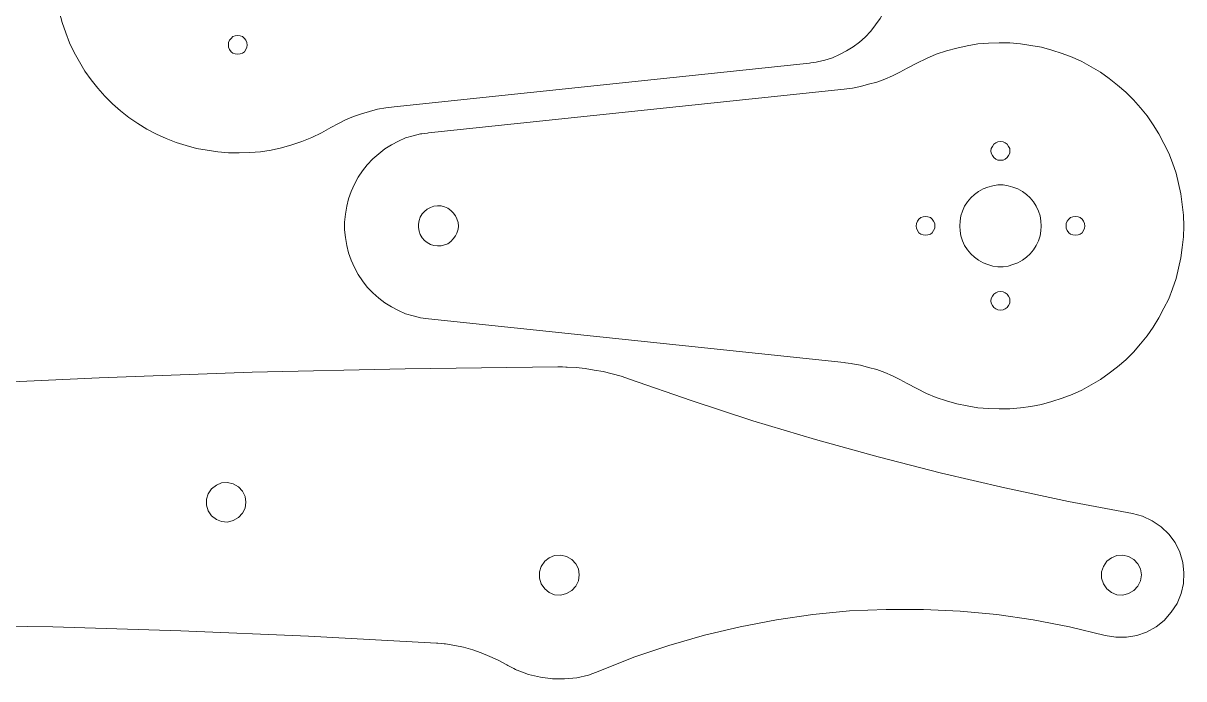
# Model space of a CAD drawing. Header units: millimetres. Extents: x -457 to 427, y -166 to 155.
# Drawn here: x -334.3 to -218.1, y -9 to 56.6 of the extents above; entities that cross this region are included whole.
import ezdxf

# ---------------------------------------------------------------- set-up
doc = ezdxf.new("R2010")
doc.units = ezdxf.units.MM
doc.header["$MEASUREMENT"] = 0
doc.layers.add('Livello 1', color=18, linetype='Continuous', true_color=0x000000)

msp = doc.modelspace()

# ---------------------------------------------------------------- linework, layer by layer
at = {"layer": 'Livello 1', "lineweight": 20}
for p, q in [((-297.13, 48.27), (-255.55, 52.64)), ((-252.1, 50.03), (-293.68, 45.65)), ((-293.68, 27.01), (-252.1, 22.64))]:
    msp.add_line(p, q, dxfattribs=at)
for points, knots in [([(-303.46, 77.75), (-303.47, 77.76), (-304.41, 78.27), (-304.41, 78.27), (-304.41, 78.27), (-305.37, 78.75), (-305.37, 78.75), (-305.37, 78.75), (-306.36, 79.15), (-306.36, 79.15), (-306.36, 79.15), (-307.39, 79.48), (-307.39, 79.48), (-307.39, 79.48), (-308.42, 79.78), (-308.42, 79.78), (-308.42, 79.78), (-309.45, 80), (-309.45, 80), (-309.45, 80), (-310.52, 80.18), (-310.52, 80.18), (-310.52, 80.18), (-311.58, 80.25), (-311.58, 80.25), (-311.58, 80.25), (-312.65, 80.29), (-312.65, 80.29), (-312.65, 80.29), (-313.71, 80.29), (-313.71, 80.29), (-313.71, 80.29), (-314.78, 80.18), (-314.78, 80.18), (-314.78, 80.18), (-315.85, 80.03), (-315.85, 80.03), (-315.85, 80.03), (-316.91, 79.85), (-316.91, 79.85), (-316.91, 79.85), (-317.94, 79.55), (-317.94, 79.55), (-317.94, 79.55), (-318.97, 79.22), (-318.97, 79.22), (-318.97, 79.22), (-319.96, 78.86), (-319.96, 78.86), (-319.96, 78.86), (-320.92, 78.42), (-320.92, 78.42), (-320.92, 78.42), (-321.88, 77.9), (-321.88, 77.9), (-321.88, 77.9), (-322.79, 77.35), (-322.79, 77.35), (-322.79, 77.35), (-323.68, 76.72), (-323.68, 76.72), (-323.68, 76.72), (-324.52, 76.06), (-324.52, 76.06), (-324.52, 76.06), (-325.33, 75.36), (-325.33, 75.36), (-325.33, 75.36), (-326.1, 74.59), (-326.1, 74.59), (-326.1, 74.59), (-326.8, 73.78), (-326.8, 73.78), (-326.8, 73.78), (-327.46, 72.97), (-327.46, 72.97), (-327.46, 72.97), (-328.09, 72.09), (-328.09, 72.09), (-328.09, 72.09), (-328.64, 71.17), (-328.64, 71.17), (-328.64, 71.17), (-329.15, 70.22), (-329.15, 70.22), (-329.15, 70.22), (-329.63, 69.26), (-329.63, 69.26), (-329.63, 69.26), (-330, 68.27), (-330, 68.27), (-330, 68.27), (-330.37, 67.24), (-330.37, 67.24), (-330.37, 67.24), (-330.63, 66.21), (-330.63, 66.21), (-330.63, 66.21), (-330.85, 65.18), (-330.85, 65.18), (-330.85, 65.18), (-330.99, 64.11), (-330.99, 64.11), (-330.99, 64.11), (-331.1, 63.05), (-331.1, 63.05), (-331.1, 63.05), (-331.14, 61.98), (-331.14, 61.98), (-331.14, 61.98), (-331.1, 60.88), (-331.1, 60.88), (-331.1, 60.88), (-330.99, 59.81), (-330.99, 59.81), (-330.99, 59.81), (-330.85, 58.75), (-330.85, 58.75), (-330.85, 58.75), (-330.63, 57.72), (-330.63, 57.72), (-330.63, 57.72), (-330.37, 56.69), (-330.37, 56.69), (-330.37, 56.69), (-330, 55.66), (-330, 55.66), (-330, 55.66), (-329.63, 54.67), (-329.63, 54.67), (-329.63, 54.67), (-329.15, 53.71), (-329.15, 53.71), (-329.15, 53.71), (-328.64, 52.75), (-328.64, 52.75), (-328.64, 52.75), (-328.09, 51.83), (-328.09, 51.83), (-328.09, 51.83), (-327.46, 50.95), (-327.46, 50.95), (-327.46, 50.95), (-326.8, 50.14), (-326.8, 50.14), (-326.8, 50.14), (-326.1, 49.34), (-326.1, 49.34), (-326.1, 49.34), (-325.33, 48.56), (-325.33, 48.56), (-325.33, 48.56), (-324.52, 47.87), (-324.52, 47.87), (-324.52, 47.87), (-323.68, 47.2), (-323.68, 47.2), (-323.68, 47.2), (-322.79, 46.58), (-322.79, 46.58), (-322.79, 46.58), (-321.88, 46.03), (-321.88, 46.03), (-321.88, 46.03), (-320.92, 45.51), (-320.92, 45.51), (-320.92, 45.51), (-319.96, 45.07), (-319.96, 45.07), (-319.96, 45.07), (-318.97, 44.7), (-318.97, 44.7), (-318.97, 44.7), (-317.94, 44.37), (-317.94, 44.37), (-317.94, 44.37), (-316.91, 44.08), (-316.91, 44.08), (-316.91, 44.08), (-315.85, 43.9), (-315.85, 43.9), (-315.85, 43.9), (-314.78, 43.75), (-314.78, 43.75), (-314.78, 43.75), (-313.71, 43.64), (-313.71, 43.64), (-313.71, 43.64), (-312.65, 43.64), (-312.65, 43.64), (-312.65, 43.64), (-311.58, 43.68), (-311.58, 43.68), (-311.58, 43.68), (-310.52, 43.75), (-310.52, 43.75), (-310.52, 43.75), (-309.45, 43.93), (-309.45, 43.93), (-309.45, 43.93), (-308.42, 44.15), (-308.42, 44.15), (-308.42, 44.15), (-307.39, 44.45), (-307.39, 44.45), (-307.39, 44.45), (-306.36, 44.78), (-306.36, 44.78), (-306.36, 44.78), (-305.37, 45.18), (-305.37, 45.18), (-305.37, 45.18), (-304.41, 45.66), (-304.41, 45.66), (-304.41, 45.66), (-303.46, 46.18), (-303.46, 46.18)], [86.620405, 86.620405, 86.620405, 86.620405, 86.634234, 86.634234, 86.634234, 86.648124, 86.648124, 86.648124, 86.662014, 86.662014, 86.662014, 86.675903, 86.675903, 86.675903, 86.689793, 86.689793, 86.689793, 86.703683, 86.703683, 86.703683, 86.717572, 86.717572, 86.717572, 86.731462, 86.731462, 86.731462, 86.745352, 86.745352, 86.745352, 86.759242, 86.759242, 86.759242, 86.773131, 86.773131, 86.773131, 86.787021, 86.787021, 86.787021, 86.800911, 86.800911, 86.800911, 86.8148, 86.8148, 86.8148, 86.82869, 86.82869, 86.82869, 86.84258, 86.84258, 86.84258, 86.85647, 86.85647, 86.85647, 86.870359, 86.870359, 86.870359, 86.884249, 86.884249, 86.884249, 86.898139, 86.898139, 86.898139, 86.912029, 86.912029, 86.912029, 86.925918, 86.925918, 86.925918, 86.939808, 86.939808, 86.939808, 86.953698, 86.953698, 86.953698, 86.967587, 86.967587, 86.967587, 86.981477, 86.981477, 86.981477, 86.995367, 86.995367, 86.995367, 87.009257, 87.009257, 87.009257, 87.023146, 87.023146, 87.023146, 87.037036, 87.037036, 87.037036, 87.050926, 87.050926, 87.050926, 87.064816, 87.064816, 87.064816, 87.078705, 87.078705, 87.078705, 87.092595, 87.092595, 87.092595, 87.106485, 87.106485, 87.106485, 87.120374, 87.120374, 87.120374, 87.134264, 87.134264, 87.134264, 87.148154, 87.148154, 87.148154, 87.162044, 87.162044, 87.162044, 87.175933, 87.175933, 87.175933, 87.189823, 87.189823, 87.189823, 87.203713, 87.203713, 87.203713, 87.217603, 87.217603, 87.217603, 87.231492, 87.231492, 87.231492, 87.245382, 87.245382, 87.245382, 87.259272, 87.259272, 87.259272, 87.273161, 87.273161, 87.273161, 87.287051, 87.287051, 87.287051, 87.300941, 87.300941, 87.300941, 87.314831, 87.314831, 87.314831, 87.32872, 87.32872, 87.32872, 87.34261, 87.34261, 87.34261, 87.3565, 87.3565, 87.3565, 87.37039, 87.37039, 87.37039, 87.384279, 87.384279, 87.384279, 87.398169, 87.398169, 87.398169, 87.412059, 87.412059, 87.412059, 87.425948, 87.425948, 87.425948, 87.439838, 87.439838, 87.439838, 87.453728, 87.453728, 87.453728, 87.467618, 87.467618, 87.467618, 87.481507, 87.481507, 87.481507, 87.495397, 87.495397, 87.495397, 87.509287, 87.509287, 87.509287, 87.523177, 87.523177, 87.523177, 87.537066, 87.537066, 87.537066, 87.550956, 87.550956, 87.550956, 87.564846, 87.564846, 87.564846, 87.578735, 87.578735, 87.578735, 87.592625, 87.592625, 87.592625, 87.606515, 87.606515, 87.606515, 87.620405, 87.620405, 87.620405, 87.620405]), ([(-255.55, 52.64), (-255.54, 52.64), (-254.75, 52.75), (-254.75, 52.75), (-254.75, 52.75), (-254.01, 52.94), (-254.01, 52.94), (-254.01, 52.94), (-253.24, 53.16), (-253.24, 53.16), (-253.24, 53.16), (-252.54, 53.49), (-252.54, 53.49), (-252.54, 53.49), (-251.84, 53.86), (-251.84, 53.86), (-251.84, 53.86), (-251.18, 54.26), (-251.18, 54.26), (-251.18, 54.26), (-250.56, 54.74), (-250.56, 54.74), (-250.56, 54.74), (-249.97, 55.25), (-249.97, 55.25), (-249.97, 55.25), (-249.42, 55.84), (-249.42, 55.84), (-249.42, 55.84), (-248.94, 56.47), (-248.94, 56.47), (-248.94, 56.47), (-248.5, 57.09), (-248.5, 57.09), (-248.5, 57.09), (-248.13, 57.79), (-248.13, 57.79), (-248.13, 57.79), (-247.8, 58.53), (-247.8, 58.53), (-247.8, 58.53), (-247.54, 59.26), (-247.54, 59.26), (-247.54, 59.26), (-247.36, 60), (-247.36, 60), (-247.36, 60), (-247.21, 60.81), (-247.21, 60.81), (-247.21, 60.81), (-247.14, 61.58), (-247.14, 61.58), (-247.14, 61.58), (-247.14, 62.35), (-247.14, 62.35), (-247.14, 62.35), (-247.21, 63.12), (-247.21, 63.12), (-247.21, 63.12), (-247.36, 63.93), (-247.36, 63.93), (-247.36, 63.93), (-247.54, 64.67), (-247.54, 64.67), (-247.54, 64.67), (-247.8, 65.4), (-247.8, 65.4), (-247.8, 65.4), (-248.13, 66.14), (-248.13, 66.14), (-248.13, 66.14), (-248.5, 66.84), (-248.5, 66.84), (-248.5, 66.84), (-248.94, 67.46), (-248.94, 67.46), (-248.94, 67.46), (-249.42, 68.09), (-249.42, 68.09), (-249.42, 68.09), (-249.97, 68.67), (-249.97, 68.67), (-249.97, 68.67), (-250.56, 69.19), (-250.56, 69.19), (-250.56, 69.19), (-251.18, 69.67), (-251.18, 69.67), (-251.18, 69.67), (-251.84, 70.07), (-251.84, 70.07), (-251.84, 70.07), (-252.54, 70.44), (-252.54, 70.44), (-252.54, 70.44), (-253.24, 70.77), (-253.24, 70.77), (-253.24, 70.77), (-254.01, 70.99), (-254.01, 70.99), (-254.01, 70.99), (-254.75, 71.17), (-254.75, 71.17), (-254.75, 71.17), (-255.55, 71.28), (-255.55, 71.28)], [42.810355, 42.810355, 42.810355, 42.810355, 42.83874, 42.83874, 42.83874, 42.867317, 42.867317, 42.867317, 42.895894, 42.895894, 42.895894, 42.924471, 42.924471, 42.924471, 42.953048, 42.953048, 42.953048, 42.981625, 42.981625, 42.981625, 43.010202, 43.010202, 43.010202, 43.038779, 43.038779, 43.038779, 43.067356, 43.067356, 43.067356, 43.095932, 43.095932, 43.095932, 43.124509, 43.124509, 43.124509, 43.153086, 43.153086, 43.153086, 43.181663, 43.181663, 43.181663, 43.21024, 43.21024, 43.21024, 43.238817, 43.238817, 43.238817, 43.267394, 43.267394, 43.267394, 43.295971, 43.295971, 43.295971, 43.324548, 43.324548, 43.324548, 43.353125, 43.353125, 43.353125, 43.381701, 43.381701, 43.381701, 43.410278, 43.410278, 43.410278, 43.438855, 43.438855, 43.438855, 43.467432, 43.467432, 43.467432, 43.496009, 43.496009, 43.496009, 43.524586, 43.524586, 43.524586, 43.553163, 43.553163, 43.553163, 43.58174, 43.58174, 43.58174, 43.610317, 43.610317, 43.610317, 43.638894, 43.638894, 43.638894, 43.667471, 43.667471, 43.667471, 43.696047, 43.696047, 43.696047, 43.724624, 43.724624, 43.724624, 43.753201, 43.753201, 43.753201, 43.781778, 43.781778, 43.781778, 43.810355, 43.810355, 43.810355, 43.810355]), ([(-313.72, 54.44), (-313.72, 54.44), (-313.72, 54.7), (-313.72, 54.7), (-313.72, 54.7), (-313.6, 54.92), (-313.6, 54.92), (-313.6, 54.92), (-313.46, 55.11), (-313.46, 55.11), (-313.46, 55.11), (-313.27, 55.29), (-313.27, 55.29), (-313.27, 55.29), (-313.05, 55.36), (-313.05, 55.36), (-313.05, 55.36), (-312.8, 55.4), (-312.8, 55.4), (-312.8, 55.4), (-312.54, 55.36), (-312.54, 55.36), (-312.54, 55.36), (-312.32, 55.29), (-312.32, 55.29), (-312.32, 55.29), (-312.13, 55.11), (-312.13, 55.11), (-312.13, 55.11), (-311.99, 54.92), (-311.99, 54.92), (-311.99, 54.92), (-311.88, 54.7), (-311.88, 54.7), (-311.88, 54.7), (-311.84, 54.44), (-311.84, 54.44), (-311.84, 54.44), (-311.88, 54.22), (-311.88, 54.22), (-311.88, 54.22), (-311.99, 54), (-311.99, 54), (-311.99, 54), (-312.13, 53.78), (-312.13, 53.78), (-312.13, 53.78), (-312.32, 53.63), (-312.32, 53.63), (-312.32, 53.63), (-312.54, 53.56), (-312.54, 53.56), (-312.54, 53.56), (-312.8, 53.52), (-312.8, 53.52), (-312.8, 53.52), (-313.05, 53.56), (-313.05, 53.56), (-313.05, 53.56), (-313.27, 53.63), (-313.27, 53.63), (-313.27, 53.63), (-313.46, 53.78), (-313.46, 53.78), (-313.46, 53.78), (-313.6, 54), (-313.6, 54), (-313.6, 54), (-313.72, 54.22), (-313.72, 54.22), (-313.72, 54.22), (-313.72, 54.44), (-313.72, 54.44)], [0, 0, 0, 0, 0.041667, 0.041667, 0.041667, 0.083333, 0.083333, 0.083333, 0.125, 0.125, 0.125, 0.166667, 0.166667, 0.166667, 0.208333, 0.208333, 0.208333, 0.25, 0.25, 0.25, 0.291667, 0.291667, 0.291667, 0.333333, 0.333333, 0.333333, 0.375, 0.375, 0.375, 0.416667, 0.416667, 0.416667, 0.458333, 0.458333, 0.458333, 0.5, 0.5, 0.5, 0.541667, 0.541667, 0.541667, 0.583333, 0.583333, 0.583333, 0.625, 0.625, 0.625, 0.666667, 0.666667, 0.666667, 0.708333, 0.708333, 0.708333, 0.75, 0.75, 0.75, 0.791667, 0.791667, 0.791667, 0.833333, 0.833333, 0.833333, 0.875, 0.875, 0.875, 0.916667, 0.916667, 0.916667, 0.958333, 0.958333, 0.958333, 1, 1, 1, 1]), ([(-245.78, 20.54), (-245.78, 20.54), (-244.82, 20.03), (-244.82, 20.03), (-244.82, 20.03), (-243.86, 19.55), (-243.86, 19.55), (-243.86, 19.55), (-242.87, 19.15), (-242.87, 19.15), (-242.87, 19.15), (-241.84, 18.82), (-241.84, 18.82), (-241.84, 18.82), (-240.81, 18.52), (-240.81, 18.52), (-240.81, 18.52), (-239.78, 18.3), (-239.78, 18.3), (-239.78, 18.3), (-238.72, 18.12), (-238.72, 18.12), (-238.72, 18.12), (-237.65, 18.04), (-237.65, 18.04), (-237.65, 18.04), (-236.58, 18.01), (-236.58, 18.01), (-236.58, 18.01), (-235.52, 18.01), (-235.52, 18.01), (-235.52, 18.01), (-234.45, 18.12), (-234.45, 18.12), (-234.45, 18.12), (-233.39, 18.26), (-233.39, 18.26), (-233.39, 18.26), (-232.32, 18.45), (-232.32, 18.45), (-232.32, 18.45), (-231.29, 18.74), (-231.29, 18.74), (-231.29, 18.74), (-230.26, 19.07), (-230.26, 19.07), (-230.26, 19.07), (-229.27, 19.44), (-229.27, 19.44), (-229.27, 19.44), (-228.31, 19.88), (-228.31, 19.88), (-228.31, 19.88), (-227.36, 20.4), (-227.36, 20.4), (-227.36, 20.4), (-226.44, 20.95), (-226.44, 20.95), (-226.44, 20.95), (-225.56, 21.57), (-225.56, 21.57), (-225.56, 21.57), (-224.71, 22.23), (-224.71, 22.23), (-224.71, 22.23), (-223.9, 22.93), (-223.9, 22.93), (-223.9, 22.93), (-223.13, 23.7), (-223.13, 23.7), (-223.13, 23.7), (-222.43, 24.51), (-222.43, 24.51), (-222.43, 24.51), (-221.77, 25.32), (-221.77, 25.32), (-221.77, 25.32), (-221.14, 26.2), (-221.14, 26.2), (-221.14, 26.2), (-220.59, 27.12), (-220.59, 27.12), (-220.59, 27.12), (-220.08, 28.08), (-220.08, 28.08), (-220.08, 28.08), (-219.6, 29.03), (-219.6, 29.03), (-219.6, 29.03), (-219.23, 30.03), (-219.23, 30.03), (-219.23, 30.03), (-218.87, 31.06), (-218.87, 31.06), (-218.87, 31.06), (-218.61, 32.09), (-218.61, 32.09), (-218.61, 32.09), (-218.39, 33.12), (-218.39, 33.12), (-218.39, 33.12), (-218.24, 34.18), (-218.24, 34.18), (-218.24, 34.18), (-218.13, 35.25), (-218.13, 35.25), (-218.13, 35.25), (-218.09, 36.31), (-218.09, 36.31), (-218.09, 36.31), (-218.13, 37.42), (-218.13, 37.42), (-218.13, 37.42), (-218.24, 38.48), (-218.24, 38.48), (-218.24, 38.48), (-218.39, 39.55), (-218.39, 39.55), (-218.39, 39.55), (-218.61, 40.58), (-218.61, 40.58), (-218.61, 40.58), (-218.87, 41.61), (-218.87, 41.61), (-218.87, 41.61), (-219.23, 42.64), (-219.23, 42.64), (-219.23, 42.64), (-219.6, 43.63), (-219.6, 43.63), (-219.6, 43.63), (-220.08, 44.58), (-220.08, 44.58), (-220.08, 44.58), (-220.59, 45.54), (-220.59, 45.54), (-220.59, 45.54), (-221.14, 46.46), (-221.14, 46.46), (-221.14, 46.46), (-221.77, 47.34), (-221.77, 47.34), (-221.77, 47.34), (-222.43, 48.15), (-222.43, 48.15), (-222.43, 48.15), (-223.13, 48.96), (-223.13, 48.96), (-223.13, 48.96), (-223.9, 49.73), (-223.9, 49.73), (-223.9, 49.73), (-224.71, 50.43), (-224.71, 50.43), (-224.71, 50.43), (-225.56, 51.09), (-225.56, 51.09), (-225.56, 51.09), (-226.44, 51.72), (-226.44, 51.72), (-226.44, 51.72), (-227.36, 52.27), (-227.36, 52.27), (-227.36, 52.27), (-228.31, 52.78), (-228.31, 52.78), (-228.31, 52.78), (-229.27, 53.22), (-229.27, 53.22), (-229.27, 53.22), (-230.26, 53.59), (-230.26, 53.59), (-230.26, 53.59), (-231.29, 53.92), (-231.29, 53.92), (-231.29, 53.92), (-232.32, 54.22), (-232.32, 54.22), (-232.32, 54.22), (-233.39, 54.4), (-233.39, 54.4), (-233.39, 54.4), (-234.45, 54.55), (-234.45, 54.55), (-234.45, 54.55), (-235.52, 54.66), (-235.52, 54.66), (-235.52, 54.66), (-236.58, 54.66), (-236.58, 54.66), (-236.58, 54.66), (-237.65, 54.62), (-237.65, 54.62), (-237.65, 54.62), (-238.72, 54.55), (-238.72, 54.55), (-238.72, 54.55), (-239.78, 54.36), (-239.78, 54.36), (-239.78, 54.36), (-240.81, 54.14), (-240.81, 54.14), (-240.81, 54.14), (-241.84, 53.85), (-241.84, 53.85), (-241.84, 53.85), (-242.87, 53.52), (-242.87, 53.52), (-242.87, 53.52), (-243.86, 53.11), (-243.86, 53.11), (-243.86, 53.11), (-244.82, 52.63), (-244.82, 52.63), (-244.82, 52.63), (-245.78, 52.12), (-245.78, 52.12)], [86.619779, 86.619779, 86.619779, 86.619779, 86.633668, 86.633668, 86.633668, 86.647557, 86.647557, 86.647557, 86.661446, 86.661446, 86.661446, 86.675335, 86.675335, 86.675335, 86.689224, 86.689224, 86.689224, 86.703112, 86.703112, 86.703112, 86.717001, 86.717001, 86.717001, 86.73089, 86.73089, 86.73089, 86.744779, 86.744779, 86.744779, 86.758668, 86.758668, 86.758668, 86.772557, 86.772557, 86.772557, 86.786446, 86.786446, 86.786446, 86.800335, 86.800335, 86.800335, 86.814224, 86.814224, 86.814224, 86.828112, 86.828112, 86.828112, 86.842001, 86.842001, 86.842001, 86.85589, 86.85589, 86.85589, 86.869779, 86.869779, 86.869779, 86.883668, 86.883668, 86.883668, 86.897557, 86.897557, 86.897557, 86.911446, 86.911446, 86.911446, 86.925335, 86.925335, 86.925335, 86.939224, 86.939224, 86.939224, 86.953112, 86.953112, 86.953112, 86.967001, 86.967001, 86.967001, 86.98089, 86.98089, 86.98089, 86.994779, 86.994779, 86.994779, 87.008668, 87.008668, 87.008668, 87.022557, 87.022557, 87.022557, 87.036446, 87.036446, 87.036446, 87.050335, 87.050335, 87.050335, 87.064224, 87.064224, 87.064224, 87.078112, 87.078112, 87.078112, 87.092001, 87.092001, 87.092001, 87.10589, 87.10589, 87.10589, 87.119779, 87.119779, 87.119779, 87.133668, 87.133668, 87.133668, 87.147557, 87.147557, 87.147557, 87.161446, 87.161446, 87.161446, 87.175335, 87.175335, 87.175335, 87.189224, 87.189224, 87.189224, 87.203112, 87.203112, 87.203112, 87.217001, 87.217001, 87.217001, 87.23089, 87.23089, 87.23089, 87.244779, 87.244779, 87.244779, 87.258668, 87.258668, 87.258668, 87.272557, 87.272557, 87.272557, 87.286446, 87.286446, 87.286446, 87.300335, 87.300335, 87.300335, 87.314224, 87.314224, 87.314224, 87.328112, 87.328112, 87.328112, 87.342001, 87.342001, 87.342001, 87.35589, 87.35589, 87.35589, 87.369779, 87.369779, 87.369779, 87.383668, 87.383668, 87.383668, 87.397557, 87.397557, 87.397557, 87.411446, 87.411446, 87.411446, 87.425335, 87.425335, 87.425335, 87.439224, 87.439224, 87.439224, 87.453112, 87.453112, 87.453112, 87.467001, 87.467001, 87.467001, 87.48089, 87.48089, 87.48089, 87.494779, 87.494779, 87.494779, 87.508668, 87.508668, 87.508668, 87.522557, 87.522557, 87.522557, 87.536446, 87.536446, 87.536446, 87.550335, 87.550335, 87.550335, 87.564224, 87.564224, 87.564224, 87.578112, 87.578112, 87.578112, 87.592001, 87.592001, 87.592001, 87.60589, 87.60589, 87.60589, 87.619779, 87.619779, 87.619779, 87.619779]), ([(-245.78, 52.12), (-245.78, 52.12), (-246.51, 51.72), (-246.51, 51.72), (-246.51, 51.72), (-247.25, 51.35), (-247.25, 51.35), (-247.25, 51.35), (-248.02, 51.02), (-248.02, 51.02), (-248.02, 51.02), (-248.83, 50.73), (-248.83, 50.73), (-248.83, 50.73), (-249.64, 50.51), (-249.64, 50.51), (-249.64, 50.51), (-250.44, 50.29), (-250.44, 50.29), (-250.44, 50.29), (-251.25, 50.14), (-251.25, 50.14), (-251.25, 50.14), (-252.1, 50.03), (-252.1, 50.03)], [0, 0, 0, 0, 0.125, 0.125, 0.125, 0.25, 0.25, 0.25, 0.375, 0.375, 0.375, 0.5, 0.5, 0.5, 0.625, 0.625, 0.625, 0.75, 0.75, 0.75, 0.875, 0.875, 0.875, 1, 1, 1, 1]), ([(-303.46, 46.17), (-303.46, 46.17), (-302.72, 46.58), (-302.72, 46.58), (-302.72, 46.58), (-301.99, 46.94), (-301.99, 46.94), (-301.99, 46.94), (-301.21, 47.28), (-301.21, 47.28), (-301.21, 47.28), (-300.41, 47.57), (-300.41, 47.57), (-300.41, 47.57), (-299.6, 47.79), (-299.6, 47.79), (-299.6, 47.79), (-298.79, 48.01), (-298.79, 48.01), (-298.79, 48.01), (-297.98, 48.16), (-297.98, 48.16), (-297.98, 48.16), (-297.13, 48.27), (-297.13, 48.27)], [0, 0, 0, 0, 0.125, 0.125, 0.125, 0.25, 0.25, 0.25, 0.375, 0.375, 0.375, 0.5, 0.5, 0.5, 0.625, 0.625, 0.625, 0.75, 0.75, 0.75, 0.875, 0.875, 0.875, 1, 1, 1, 1]), ([(-293.68, 45.65), (-293.69, 45.65), (-294.49, 45.54), (-294.49, 45.54), (-294.49, 45.54), (-295.22, 45.36), (-295.22, 45.36), (-295.22, 45.36), (-296, 45.14), (-296, 45.14), (-296, 45.14), (-296.69, 44.81), (-296.69, 44.81), (-296.69, 44.81), (-297.39, 44.44), (-297.39, 44.44), (-297.39, 44.44), (-298.05, 44.04), (-298.05, 44.04), (-298.05, 44.04), (-298.68, 43.56), (-298.68, 43.56), (-298.68, 43.56), (-299.27, 43.04), (-299.27, 43.04), (-299.27, 43.04), (-299.82, 42.45), (-299.82, 42.45), (-299.82, 42.45), (-300.3, 41.83), (-300.3, 41.83), (-300.3, 41.83), (-300.74, 41.2), (-300.74, 41.2), (-300.74, 41.2), (-301.11, 40.51), (-301.11, 40.51), (-301.11, 40.51), (-301.44, 39.77), (-301.44, 39.77), (-301.44, 39.77), (-301.69, 39.04), (-301.69, 39.04), (-301.69, 39.04), (-301.88, 38.3), (-301.88, 38.3), (-301.88, 38.3), (-302.02, 37.49), (-302.02, 37.49), (-302.02, 37.49), (-302.1, 36.72), (-302.1, 36.72), (-302.1, 36.72), (-302.1, 35.95), (-302.1, 35.95), (-302.1, 35.95), (-302.02, 35.18), (-302.02, 35.18), (-302.02, 35.18), (-301.88, 34.37), (-301.88, 34.37), (-301.88, 34.37), (-301.69, 33.63), (-301.69, 33.63), (-301.69, 33.63), (-301.44, 32.9), (-301.44, 32.9), (-301.44, 32.9), (-301.11, 32.16), (-301.11, 32.16), (-301.11, 32.16), (-300.74, 31.46), (-300.74, 31.46), (-300.74, 31.46), (-300.3, 30.84), (-300.3, 30.84), (-300.3, 30.84), (-299.82, 30.21), (-299.82, 30.21), (-299.82, 30.21), (-299.27, 29.62), (-299.27, 29.62), (-299.27, 29.62), (-298.68, 29.11), (-298.68, 29.11), (-298.68, 29.11), (-298.05, 28.63), (-298.05, 28.63), (-298.05, 28.63), (-297.39, 28.23), (-297.39, 28.23), (-297.39, 28.23), (-296.69, 27.86), (-296.69, 27.86), (-296.69, 27.86), (-296, 27.53), (-296, 27.53), (-296, 27.53), (-295.22, 27.31), (-295.22, 27.31), (-295.22, 27.31), (-294.49, 27.12), (-294.49, 27.12), (-294.49, 27.12), (-293.68, 27.01), (-293.68, 27.01)], [42.809868, 42.809868, 42.809868, 42.809868, 42.838299, 42.838299, 42.838299, 42.866874, 42.866874, 42.866874, 42.89545, 42.89545, 42.89545, 42.924025, 42.924025, 42.924025, 42.952601, 42.952601, 42.952601, 42.981176, 42.981176, 42.981176, 43.009752, 43.009752, 43.009752, 43.038328, 43.038328, 43.038328, 43.066903, 43.066903, 43.066903, 43.095479, 43.095479, 43.095479, 43.124054, 43.124054, 43.124054, 43.15263, 43.15263, 43.15263, 43.181205, 43.181205, 43.181205, 43.209781, 43.209781, 43.209781, 43.238357, 43.238357, 43.238357, 43.266932, 43.266932, 43.266932, 43.295508, 43.295508, 43.295508, 43.324083, 43.324083, 43.324083, 43.352659, 43.352659, 43.352659, 43.381234, 43.381234, 43.381234, 43.40981, 43.40981, 43.40981, 43.438385, 43.438385, 43.438385, 43.466961, 43.466961, 43.466961, 43.495537, 43.495537, 43.495537, 43.524112, 43.524112, 43.524112, 43.552688, 43.552688, 43.552688, 43.581263, 43.581263, 43.581263, 43.609839, 43.609839, 43.609839, 43.638414, 43.638414, 43.638414, 43.66699, 43.66699, 43.66699, 43.695566, 43.695566, 43.695566, 43.724141, 43.724141, 43.724141, 43.752717, 43.752717, 43.752717, 43.781292, 43.781292, 43.781292, 43.809868, 43.809868, 43.809868, 43.809868]), ([(-235.52, 43.85), (-235.52, 43.85), (-235.52, 43.6), (-235.52, 43.6), (-235.52, 43.6), (-235.63, 43.37), (-235.63, 43.37), (-235.63, 43.37), (-235.77, 43.19), (-235.77, 43.19), (-235.77, 43.19), (-235.96, 43.01), (-235.96, 43.01), (-235.96, 43.01), (-236.18, 42.93), (-236.18, 42.93), (-236.18, 42.93), (-236.44, 42.9), (-236.44, 42.9), (-236.44, 42.9), (-236.69, 42.93), (-236.69, 42.93), (-236.69, 42.93), (-236.92, 43.01), (-236.92, 43.01), (-236.92, 43.01), (-237.1, 43.19), (-237.1, 43.19), (-237.1, 43.19), (-237.25, 43.37), (-237.25, 43.37), (-237.25, 43.37), (-237.36, 43.6), (-237.36, 43.6), (-237.36, 43.6), (-237.39, 43.85), (-237.39, 43.85), (-237.39, 43.85), (-237.36, 44.07), (-237.36, 44.07), (-237.36, 44.07), (-237.25, 44.29), (-237.25, 44.29), (-237.25, 44.29), (-237.1, 44.52), (-237.1, 44.52), (-237.1, 44.52), (-236.92, 44.66), (-236.92, 44.66), (-236.92, 44.66), (-236.69, 44.74), (-236.69, 44.74), (-236.69, 44.74), (-236.44, 44.77), (-236.44, 44.77), (-236.44, 44.77), (-236.18, 44.74), (-236.18, 44.74), (-236.18, 44.74), (-235.96, 44.66), (-235.96, 44.66), (-235.96, 44.66), (-235.77, 44.52), (-235.77, 44.52), (-235.77, 44.52), (-235.63, 44.29), (-235.63, 44.29), (-235.63, 44.29), (-235.52, 44.07), (-235.52, 44.07), (-235.52, 44.07), (-235.52, 43.85), (-235.52, 43.85)], [0, 0, 0, 0, 0.041667, 0.041667, 0.041667, 0.083333, 0.083333, 0.083333, 0.125, 0.125, 0.125, 0.166667, 0.166667, 0.166667, 0.208333, 0.208333, 0.208333, 0.25, 0.25, 0.25, 0.291667, 0.291667, 0.291667, 0.333333, 0.333333, 0.333333, 0.375, 0.375, 0.375, 0.416667, 0.416667, 0.416667, 0.458333, 0.458333, 0.458333, 0.5, 0.5, 0.5, 0.541667, 0.541667, 0.541667, 0.583333, 0.583333, 0.583333, 0.625, 0.625, 0.625, 0.666667, 0.666667, 0.666667, 0.708333, 0.708333, 0.708333, 0.75, 0.75, 0.75, 0.791667, 0.791667, 0.791667, 0.833333, 0.833333, 0.833333, 0.875, 0.875, 0.875, 0.916667, 0.916667, 0.916667, 0.958333, 0.958333, 0.958333, 1, 1, 1, 1]), ([(-232.36, 36.32), (-232.36, 36.32), (-232.39, 35.84), (-232.39, 35.84), (-232.39, 35.84), (-232.47, 35.32), (-232.47, 35.32), (-232.47, 35.32), (-232.65, 34.85), (-232.65, 34.85), (-232.65, 34.85), (-232.87, 34.37), (-232.87, 34.37), (-232.87, 34.37), (-233.13, 33.93), (-233.13, 33.93), (-233.13, 33.93), (-233.46, 33.52), (-233.46, 33.52), (-233.46, 33.52), (-233.83, 33.19), (-233.83, 33.19), (-233.83, 33.19), (-234.23, 32.9), (-234.23, 32.9), (-234.23, 32.9), (-234.71, 32.64), (-234.71, 32.64), (-234.71, 32.64), (-235.19, 32.46), (-235.19, 32.46), (-235.19, 32.46), (-235.67, 32.31), (-235.67, 32.31), (-235.67, 32.31), (-236.18, 32.24), (-236.18, 32.24), (-236.18, 32.24), (-236.69, 32.24), (-236.69, 32.24), (-236.69, 32.24), (-237.21, 32.31), (-237.21, 32.31), (-237.21, 32.31), (-237.69, 32.46), (-237.69, 32.46), (-237.69, 32.46), (-238.17, 32.64), (-238.17, 32.64), (-238.17, 32.64), (-238.64, 32.9), (-238.64, 32.9), (-238.64, 32.9), (-239.05, 33.19), (-239.05, 33.19), (-239.05, 33.19), (-239.42, 33.52), (-239.42, 33.52), (-239.42, 33.52), (-239.75, 33.93), (-239.75, 33.93), (-239.75, 33.93), (-240.04, 34.37), (-240.04, 34.37), (-240.04, 34.37), (-240.23, 34.85), (-240.23, 34.85), (-240.23, 34.85), (-240.41, 35.32), (-240.41, 35.32), (-240.41, 35.32), (-240.48, 35.84), (-240.48, 35.84), (-240.48, 35.84), (-240.52, 36.32), (-240.52, 36.32), (-240.52, 36.32), (-240.48, 36.83), (-240.48, 36.83), (-240.48, 36.83), (-240.41, 37.34), (-240.41, 37.34), (-240.41, 37.34), (-240.23, 37.82), (-240.23, 37.82), (-240.23, 37.82), (-240.04, 38.3), (-240.04, 38.3), (-240.04, 38.3), (-239.75, 38.74), (-239.75, 38.74), (-239.75, 38.74), (-239.42, 39.15), (-239.42, 39.15), (-239.42, 39.15), (-239.05, 39.48), (-239.05, 39.48), (-239.05, 39.48), (-238.64, 39.77), (-238.64, 39.77), (-238.64, 39.77), (-238.17, 40.03), (-238.17, 40.03), (-238.17, 40.03), (-237.69, 40.21), (-237.69, 40.21), (-237.69, 40.21), (-237.21, 40.36), (-237.21, 40.36), (-237.21, 40.36), (-236.69, 40.43), (-236.69, 40.43), (-236.69, 40.43), (-236.18, 40.43), (-236.18, 40.43), (-236.18, 40.43), (-235.67, 40.36), (-235.67, 40.36), (-235.67, 40.36), (-235.19, 40.21), (-235.19, 40.21), (-235.19, 40.21), (-234.71, 40.03), (-234.71, 40.03), (-234.71, 40.03), (-234.23, 39.77), (-234.23, 39.77), (-234.23, 39.77), (-233.83, 39.48), (-233.83, 39.48), (-233.83, 39.48), (-233.46, 39.15), (-233.46, 39.15), (-233.46, 39.15), (-233.13, 38.74), (-233.13, 38.74), (-233.13, 38.74), (-232.87, 38.3), (-232.87, 38.3), (-232.87, 38.3), (-232.65, 37.82), (-232.65, 37.82), (-232.65, 37.82), (-232.47, 37.34), (-232.47, 37.34), (-232.47, 37.34), (-232.39, 36.83), (-232.39, 36.83), (-232.39, 36.83), (-232.36, 36.32), (-232.36, 36.32)], [0, 0, 0, 0, 0.02, 0.02, 0.02, 0.04, 0.04, 0.04, 0.06, 0.06, 0.06, 0.08, 0.08, 0.08, 0.1, 0.1, 0.1, 0.12, 0.12, 0.12, 0.14, 0.14, 0.14, 0.16, 0.16, 0.16, 0.18, 0.18, 0.18, 0.2, 0.2, 0.2, 0.22, 0.22, 0.22, 0.24, 0.24, 0.24, 0.26, 0.26, 0.26, 0.28, 0.28, 0.28, 0.3, 0.3, 0.3, 0.32, 0.32, 0.32, 0.34, 0.34, 0.34, 0.36, 0.36, 0.36, 0.38, 0.38, 0.38, 0.4, 0.4, 0.4, 0.42, 0.42, 0.42, 0.44, 0.44, 0.44, 0.46, 0.46, 0.46, 0.48, 0.48, 0.48, 0.5, 0.5, 0.5, 0.52, 0.52, 0.52, 0.54, 0.54, 0.54, 0.56, 0.56, 0.56, 0.58, 0.58, 0.58, 0.6, 0.6, 0.6, 0.62, 0.62, 0.62, 0.64, 0.64, 0.64, 0.66, 0.66, 0.66, 0.68, 0.68, 0.68, 0.7, 0.7, 0.7, 0.72, 0.72, 0.72, 0.74, 0.74, 0.74, 0.76, 0.76, 0.76, 0.78, 0.78, 0.78, 0.8, 0.8, 0.8, 0.82, 0.82, 0.82, 0.84, 0.84, 0.84, 0.86, 0.86, 0.86, 0.88, 0.88, 0.88, 0.9, 0.9, 0.9, 0.92, 0.92, 0.92, 0.94, 0.94, 0.94, 0.96, 0.96, 0.96, 0.98, 0.98, 0.98, 1, 1, 1, 1]), ([(-290.7, 36.32), (-290.7, 36.32), (-290.74, 35.99), (-290.74, 35.99), (-290.74, 35.99), (-290.85, 35.62), (-290.85, 35.62), (-290.85, 35.62), (-291, 35.32), (-291, 35.32), (-291, 35.32), (-291.22, 35.03), (-291.22, 35.03), (-291.22, 35.03), (-291.47, 34.77), (-291.47, 34.77), (-291.47, 34.77), (-291.77, 34.55), (-291.77, 34.55), (-291.77, 34.55), (-292.1, 34.44), (-292.1, 34.44), (-292.1, 34.44), (-292.43, 34.33), (-292.43, 34.33), (-292.43, 34.33), (-292.8, 34.33), (-292.8, 34.33), (-292.8, 34.33), (-293.16, 34.37), (-293.16, 34.37), (-293.16, 34.37), (-293.49, 34.48), (-293.49, 34.48), (-293.49, 34.48), (-293.83, 34.66), (-293.83, 34.66), (-293.83, 34.66), (-294.08, 34.88), (-294.08, 34.88), (-294.08, 34.88), (-294.34, 35.14), (-294.34, 35.14), (-294.34, 35.14), (-294.52, 35.47), (-294.52, 35.47), (-294.52, 35.47), (-294.63, 35.8), (-294.63, 35.8), (-294.63, 35.8), (-294.71, 36.17), (-294.71, 36.17), (-294.71, 36.17), (-294.71, 36.5), (-294.71, 36.5), (-294.71, 36.5), (-294.63, 36.87), (-294.63, 36.87), (-294.63, 36.87), (-294.52, 37.2), (-294.52, 37.2), (-294.52, 37.2), (-294.34, 37.53), (-294.34, 37.53), (-294.34, 37.53), (-294.08, 37.78), (-294.08, 37.78), (-294.08, 37.78), (-293.83, 38.01), (-293.83, 38.01), (-293.83, 38.01), (-293.49, 38.19), (-293.49, 38.19), (-293.49, 38.19), (-293.16, 38.3), (-293.16, 38.3), (-293.16, 38.3), (-292.8, 38.34), (-292.8, 38.34), (-292.8, 38.34), (-292.43, 38.34), (-292.43, 38.34), (-292.43, 38.34), (-292.1, 38.23), (-292.1, 38.23), (-292.1, 38.23), (-291.77, 38.12), (-291.77, 38.12), (-291.77, 38.12), (-291.47, 37.89), (-291.47, 37.89), (-291.47, 37.89), (-291.22, 37.64), (-291.22, 37.64), (-291.22, 37.64), (-291, 37.34), (-291, 37.34), (-291, 37.34), (-290.85, 37.05), (-290.85, 37.05), (-290.85, 37.05), (-290.74, 36.68), (-290.74, 36.68), (-290.74, 36.68), (-290.7, 36.32), (-290.7, 36.32)], [0, 0, 0, 0, 0.028571, 0.028571, 0.028571, 0.057143, 0.057143, 0.057143, 0.085714, 0.085714, 0.085714, 0.114286, 0.114286, 0.114286, 0.142857, 0.142857, 0.142857, 0.171429, 0.171429, 0.171429, 0.2, 0.2, 0.2, 0.228571, 0.228571, 0.228571, 0.257143, 0.257143, 0.257143, 0.285714, 0.285714, 0.285714, 0.314286, 0.314286, 0.314286, 0.342857, 0.342857, 0.342857, 0.371429, 0.371429, 0.371429, 0.4, 0.4, 0.4, 0.428571, 0.428571, 0.428571, 0.457143, 0.457143, 0.457143, 0.485714, 0.485714, 0.485714, 0.514286, 0.514286, 0.514286, 0.542857, 0.542857, 0.542857, 0.571429, 0.571429, 0.571429, 0.6, 0.6, 0.6, 0.628571, 0.628571, 0.628571, 0.657143, 0.657143, 0.657143, 0.685714, 0.685714, 0.685714, 0.714286, 0.714286, 0.714286, 0.742857, 0.742857, 0.742857, 0.771429, 0.771429, 0.771429, 0.8, 0.8, 0.8, 0.828571, 0.828571, 0.828571, 0.857143, 0.857143, 0.857143, 0.885714, 0.885714, 0.885714, 0.914286, 0.914286, 0.914286, 0.942857, 0.942857, 0.942857, 0.971429, 0.971429, 0.971429, 1, 1, 1, 1]), ([(-243.02, 36.32), (-243.02, 36.32), (-243.02, 36.1), (-243.02, 36.1), (-243.02, 36.1), (-243.13, 35.87), (-243.13, 35.87), (-243.13, 35.87), (-243.28, 35.65), (-243.28, 35.65), (-243.28, 35.65), (-243.46, 35.51), (-243.46, 35.51), (-243.46, 35.51), (-243.72, 35.43), (-243.72, 35.43), (-243.72, 35.43), (-243.94, 35.4), (-243.94, 35.4), (-243.94, 35.4), (-244.19, 35.43), (-244.19, 35.43), (-244.19, 35.43), (-244.42, 35.51), (-244.42, 35.51), (-244.42, 35.51), (-244.6, 35.65), (-244.6, 35.65), (-244.6, 35.65), (-244.75, 35.87), (-244.75, 35.87), (-244.75, 35.87), (-244.86, 36.1), (-244.86, 36.1), (-244.86, 36.1), (-244.89, 36.32), (-244.89, 36.32), (-244.89, 36.32), (-244.86, 36.57), (-244.86, 36.57), (-244.86, 36.57), (-244.75, 36.79), (-244.75, 36.79), (-244.75, 36.79), (-244.6, 37.02), (-244.6, 37.02), (-244.6, 37.02), (-244.42, 37.16), (-244.42, 37.16), (-244.42, 37.16), (-244.19, 37.24), (-244.19, 37.24), (-244.19, 37.24), (-243.94, 37.27), (-243.94, 37.27), (-243.94, 37.27), (-243.72, 37.24), (-243.72, 37.24), (-243.72, 37.24), (-243.46, 37.16), (-243.46, 37.16), (-243.46, 37.16), (-243.28, 37.02), (-243.28, 37.02), (-243.28, 37.02), (-243.13, 36.79), (-243.13, 36.79), (-243.13, 36.79), (-243.02, 36.57), (-243.02, 36.57), (-243.02, 36.57), (-243.02, 36.32), (-243.02, 36.32)], [0, 0, 0, 0, 0.041667, 0.041667, 0.041667, 0.083333, 0.083333, 0.083333, 0.125, 0.125, 0.125, 0.166667, 0.166667, 0.166667, 0.208333, 0.208333, 0.208333, 0.25, 0.25, 0.25, 0.291667, 0.291667, 0.291667, 0.333333, 0.333333, 0.333333, 0.375, 0.375, 0.375, 0.416667, 0.416667, 0.416667, 0.458333, 0.458333, 0.458333, 0.5, 0.5, 0.5, 0.541667, 0.541667, 0.541667, 0.583333, 0.583333, 0.583333, 0.625, 0.625, 0.625, 0.666667, 0.666667, 0.666667, 0.708333, 0.708333, 0.708333, 0.75, 0.75, 0.75, 0.791667, 0.791667, 0.791667, 0.833333, 0.833333, 0.833333, 0.875, 0.875, 0.875, 0.916667, 0.916667, 0.916667, 0.958333, 0.958333, 0.958333, 1, 1, 1, 1]), ([(-227.98, 36.32), (-227.98, 36.32), (-228.02, 36.1), (-228.02, 36.1), (-228.02, 36.1), (-228.13, 35.87), (-228.13, 35.87), (-228.13, 35.87), (-228.28, 35.65), (-228.28, 35.65), (-228.28, 35.65), (-228.46, 35.51), (-228.46, 35.51), (-228.46, 35.51), (-228.68, 35.43), (-228.68, 35.43), (-228.68, 35.43), (-228.94, 35.4), (-228.94, 35.4), (-228.94, 35.4), (-229.19, 35.43), (-229.19, 35.43), (-229.19, 35.43), (-229.42, 35.51), (-229.42, 35.51), (-229.42, 35.51), (-229.6, 35.65), (-229.6, 35.65), (-229.6, 35.65), (-229.75, 35.87), (-229.75, 35.87), (-229.75, 35.87), (-229.86, 36.1), (-229.86, 36.1), (-229.86, 36.1), (-229.86, 36.32), (-229.86, 36.32), (-229.86, 36.32), (-229.86, 36.57), (-229.86, 36.57), (-229.86, 36.57), (-229.75, 36.79), (-229.75, 36.79), (-229.75, 36.79), (-229.6, 37.02), (-229.6, 37.02), (-229.6, 37.02), (-229.42, 37.16), (-229.42, 37.16), (-229.42, 37.16), (-229.19, 37.24), (-229.19, 37.24), (-229.19, 37.24), (-228.94, 37.27), (-228.94, 37.27), (-228.94, 37.27), (-228.68, 37.24), (-228.68, 37.24), (-228.68, 37.24), (-228.46, 37.16), (-228.46, 37.16), (-228.46, 37.16), (-228.28, 37.02), (-228.28, 37.02), (-228.28, 37.02), (-228.13, 36.79), (-228.13, 36.79), (-228.13, 36.79), (-228.02, 36.57), (-228.02, 36.57), (-228.02, 36.57), (-227.98, 36.32), (-227.98, 36.32)], [0, 0, 0, 0, 0.041667, 0.041667, 0.041667, 0.083333, 0.083333, 0.083333, 0.125, 0.125, 0.125, 0.166667, 0.166667, 0.166667, 0.208333, 0.208333, 0.208333, 0.25, 0.25, 0.25, 0.291667, 0.291667, 0.291667, 0.333333, 0.333333, 0.333333, 0.375, 0.375, 0.375, 0.416667, 0.416667, 0.416667, 0.458333, 0.458333, 0.458333, 0.5, 0.5, 0.5, 0.541667, 0.541667, 0.541667, 0.583333, 0.583333, 0.583333, 0.625, 0.625, 0.625, 0.666667, 0.666667, 0.666667, 0.708333, 0.708333, 0.708333, 0.75, 0.75, 0.75, 0.791667, 0.791667, 0.791667, 0.833333, 0.833333, 0.833333, 0.875, 0.875, 0.875, 0.916667, 0.916667, 0.916667, 0.958333, 0.958333, 0.958333, 1, 1, 1, 1]), ([(-235.52, 28.82), (-235.52, 28.82), (-235.52, 28.59), (-235.52, 28.59), (-235.52, 28.59), (-235.63, 28.37), (-235.63, 28.37), (-235.63, 28.37), (-235.77, 28.15), (-235.77, 28.15), (-235.77, 28.15), (-235.96, 28.01), (-235.96, 28.01), (-235.96, 28.01), (-236.18, 27.93), (-236.18, 27.93), (-236.18, 27.93), (-236.44, 27.9), (-236.44, 27.9), (-236.44, 27.9), (-236.69, 27.93), (-236.69, 27.93), (-236.69, 27.93), (-236.92, 28.01), (-236.92, 28.01), (-236.92, 28.01), (-237.1, 28.15), (-237.1, 28.15), (-237.1, 28.15), (-237.25, 28.37), (-237.25, 28.37), (-237.25, 28.37), (-237.36, 28.59), (-237.36, 28.59), (-237.36, 28.59), (-237.39, 28.82), (-237.39, 28.82), (-237.39, 28.82), (-237.36, 29.07), (-237.36, 29.07), (-237.36, 29.07), (-237.25, 29.29), (-237.25, 29.29), (-237.25, 29.29), (-237.1, 29.48), (-237.1, 29.48), (-237.1, 29.48), (-236.92, 29.62), (-236.92, 29.62), (-236.92, 29.62), (-236.69, 29.74), (-236.69, 29.74), (-236.69, 29.74), (-236.44, 29.77), (-236.44, 29.77), (-236.44, 29.77), (-236.18, 29.74), (-236.18, 29.74), (-236.18, 29.74), (-235.96, 29.62), (-235.96, 29.62), (-235.96, 29.62), (-235.77, 29.48), (-235.77, 29.48), (-235.77, 29.48), (-235.63, 29.29), (-235.63, 29.29), (-235.63, 29.29), (-235.52, 29.07), (-235.52, 29.07), (-235.52, 29.07), (-235.52, 28.82), (-235.52, 28.82)], [0, 0, 0, 0, 0.041667, 0.041667, 0.041667, 0.083333, 0.083333, 0.083333, 0.125, 0.125, 0.125, 0.166667, 0.166667, 0.166667, 0.208333, 0.208333, 0.208333, 0.25, 0.25, 0.25, 0.291667, 0.291667, 0.291667, 0.333333, 0.333333, 0.333333, 0.375, 0.375, 0.375, 0.416667, 0.416667, 0.416667, 0.458333, 0.458333, 0.458333, 0.5, 0.5, 0.5, 0.541667, 0.541667, 0.541667, 0.583333, 0.583333, 0.583333, 0.625, 0.625, 0.625, 0.666667, 0.666667, 0.666667, 0.708333, 0.708333, 0.708333, 0.75, 0.75, 0.75, 0.791667, 0.791667, 0.791667, 0.833333, 0.833333, 0.833333, 0.875, 0.875, 0.875, 0.916667, 0.916667, 0.916667, 0.958333, 0.958333, 0.958333, 1, 1, 1, 1]), ([(-448.57, 10.68), (-448.57, 10.68), (-433.38, 12.59), (-433.38, 12.59), (-433.38, 12.59), (-418.2, 14.32), (-418.2, 14.32), (-418.2, 14.32), (-402.98, 15.86), (-402.98, 15.86), (-402.98, 15.86), (-387.72, 17.26), (-387.72, 17.26), (-387.72, 17.26), (-372.46, 18.51), (-372.46, 18.51), (-372.46, 18.51), (-357.21, 19.54), (-357.21, 19.54), (-357.21, 19.54), (-341.91, 20.42), (-341.91, 20.42), (-341.91, 20.42), (-326.66, 21.12), (-326.66, 21.12), (-326.66, 21.12), (-311.36, 21.67), (-311.36, 21.67), (-311.36, 21.67), (-296.03, 22), (-296.03, 22), (-296.03, 22), (-280.74, 22.22), (-280.74, 22.22)], [0, 0, 0, 0, 0.090909, 0.090909, 0.090909, 0.181818, 0.181818, 0.181818, 0.272727, 0.272727, 0.272727, 0.363636, 0.363636, 0.363636, 0.454545, 0.454545, 0.454545, 0.545455, 0.545455, 0.545455, 0.636364, 0.636364, 0.636364, 0.727273, 0.727273, 0.727273, 0.818182, 0.818182, 0.818182, 0.909091, 0.909091, 0.909091, 1, 1, 1, 1]), ([(-280.74, 22.22), (-280.72, 22.22), (-279.82, 22.18), (-279.82, 22.18), (-279.82, 22.18), (-278.9, 22.15), (-278.9, 22.15), (-278.9, 22.15), (-278.02, 22.04), (-278.02, 22.04), (-278.02, 22.04), (-277.1, 21.89), (-277.1, 21.89), (-277.1, 21.89), (-276.22, 21.74), (-276.22, 21.74), (-276.22, 21.74), (-275.3, 21.52), (-275.3, 21.52), (-275.3, 21.52), (-274.42, 21.27), (-274.42, 21.27), (-274.42, 21.27), (-273.57, 20.97), (-273.57, 20.97)], [1, 1, 1, 1, 1.123833, 1.123833, 1.123833, 1.249, 1.249, 1.249, 1.374167, 1.374167, 1.374167, 1.499333, 1.499333, 1.499333, 1.6245, 1.6245, 1.6245, 1.749667, 1.749667, 1.749667, 1.874833, 1.874833, 1.874833, 2, 2, 2, 2]), ([(-252.1, 22.64), (-252.09, 22.64), (-251.25, 22.53), (-251.25, 22.53), (-251.25, 22.53), (-250.44, 22.38), (-250.44, 22.38), (-250.44, 22.38), (-249.64, 22.16), (-249.64, 22.16), (-249.64, 22.16), (-248.83, 21.94), (-248.83, 21.94), (-248.83, 21.94), (-248.02, 21.65), (-248.02, 21.65), (-248.02, 21.65), (-247.25, 21.32), (-247.25, 21.32), (-247.25, 21.32), (-246.51, 20.95), (-246.51, 20.95), (-246.51, 20.95), (-245.78, 20.54), (-245.78, 20.54)], [85.619779, 85.619779, 85.619779, 85.619779, 85.743974, 85.743974, 85.743974, 85.869089, 85.869089, 85.869089, 85.994204, 85.994204, 85.994204, 86.119319, 86.119319, 86.119319, 86.244434, 86.244434, 86.244434, 86.369549, 86.369549, 86.369549, 86.494664, 86.494664, 86.494664, 86.619779, 86.619779, 86.619779, 86.619779]), ([(-273.57, 20.97), (-273.57, 20.97), (-267.39, 18.84), (-267.39, 18.84), (-267.39, 18.84), (-261.22, 16.82), (-261.22, 16.82), (-261.22, 16.82), (-254.97, 14.94), (-254.97, 14.94), (-254.97, 14.94), (-248.68, 13.21), (-248.68, 13.21), (-248.68, 13.21), (-242.36, 11.56), (-242.36, 11.56), (-242.36, 11.56), (-236, 10.09), (-236, 10.09), (-236, 10.09), (-229.64, 8.73), (-229.64, 8.73), (-229.64, 8.73), (-223.24, 7.52), (-223.24, 7.52)], [2, 2, 2, 2, 2.125, 2.125, 2.125, 2.25, 2.25, 2.25, 2.375, 2.375, 2.375, 2.5, 2.5, 2.5, 2.625, 2.625, 2.625, 2.75, 2.75, 2.75, 2.875, 2.875, 2.875, 3, 3, 3, 3]), ([(-311.99, 8.66), (-311.99, 8.66), (-312.06, 8.07), (-312.06, 8.07), (-312.06, 8.07), (-312.32, 7.55), (-312.32, 7.55), (-312.32, 7.55), (-312.72, 7.11), (-312.72, 7.11), (-312.72, 7.11), (-313.24, 6.82), (-313.24, 6.82), (-313.24, 6.82), (-313.83, 6.67), (-313.83, 6.67), (-313.83, 6.67), (-314.41, 6.74), (-314.41, 6.74), (-314.41, 6.74), (-314.93, 6.93), (-314.93, 6.93), (-314.93, 6.93), (-315.41, 7.29), (-315.41, 7.29), (-315.41, 7.29), (-315.74, 7.81), (-315.74, 7.81), (-315.74, 7.81), (-315.92, 8.36), (-315.92, 8.36), (-315.92, 8.36), (-315.92, 8.95), (-315.92, 8.95), (-315.92, 8.95), (-315.74, 9.5), (-315.74, 9.5), (-315.74, 9.5), (-315.41, 10.01), (-315.41, 10.01), (-315.41, 10.01), (-314.93, 10.38), (-314.93, 10.38), (-314.93, 10.38), (-314.41, 10.6), (-314.41, 10.6), (-314.41, 10.6), (-313.83, 10.64), (-313.83, 10.64), (-313.83, 10.64), (-313.24, 10.49), (-313.24, 10.49), (-313.24, 10.49), (-312.72, 10.2), (-312.72, 10.2), (-312.72, 10.2), (-312.32, 9.76), (-312.32, 9.76), (-312.32, 9.76), (-312.06, 9.24), (-312.06, 9.24), (-312.06, 9.24), (-311.99, 8.66), (-311.99, 8.66)], [0, 0, 0, 0, 0.047619, 0.047619, 0.047619, 0.095238, 0.095238, 0.095238, 0.142857, 0.142857, 0.142857, 0.190476, 0.190476, 0.190476, 0.238095, 0.238095, 0.238095, 0.285714, 0.285714, 0.285714, 0.333333, 0.333333, 0.333333, 0.380952, 0.380952, 0.380952, 0.428571, 0.428571, 0.428571, 0.47619, 0.47619, 0.47619, 0.52381, 0.52381, 0.52381, 0.571429, 0.571429, 0.571429, 0.619048, 0.619048, 0.619048, 0.666667, 0.666667, 0.666667, 0.714286, 0.714286, 0.714286, 0.761905, 0.761905, 0.761905, 0.809524, 0.809524, 0.809524, 0.857143, 0.857143, 0.857143, 0.904762, 0.904762, 0.904762, 0.952381, 0.952381, 0.952381, 1, 1, 1, 1]), ([(-223.24, 7.52), (-223.24, 7.52), (-222.21, 7.26), (-222.21, 7.26), (-222.21, 7.26), (-221.25, 6.78), (-221.25, 6.78), (-221.25, 6.78), (-220.37, 6.19), (-220.37, 6.19), (-220.37, 6.19), (-219.6, 5.46), (-219.6, 5.46), (-219.6, 5.46), (-218.97, 4.61), (-218.97, 4.61), (-218.97, 4.61), (-218.5, 3.65), (-218.5, 3.65), (-218.5, 3.65), (-218.2, 2.62), (-218.2, 2.62), (-218.2, 2.62), (-218.09, 1.6), (-218.09, 1.6), (-218.09, 1.6), (-218.13, 0.53), (-218.13, 0.53), (-218.13, 0.53), (-218.35, -0.5), (-218.35, -0.5), (-218.35, -0.5), (-218.75, -1.49), (-218.75, -1.49), (-218.75, -1.49), (-219.34, -2.37), (-219.34, -2.37), (-219.34, -2.37), (-220.04, -3.18), (-220.04, -3.18), (-220.04, -3.18), (-220.85, -3.84), (-220.85, -3.84), (-220.85, -3.84), (-221.81, -4.36), (-221.81, -4.36), (-221.81, -4.36), (-222.8, -4.69), (-222.8, -4.69), (-222.8, -4.69), (-223.83, -4.87), (-223.83, -4.87), (-223.83, -4.87), (-224.89, -4.87), (-224.89, -4.87), (-224.89, -4.87), (-225.96, -4.69), (-225.96, -4.69)], [3, 3, 3, 3, 3.052632, 3.052632, 3.052632, 3.105263, 3.105263, 3.105263, 3.157895, 3.157895, 3.157895, 3.210526, 3.210526, 3.210526, 3.263158, 3.263158, 3.263158, 3.315789, 3.315789, 3.315789, 3.368421, 3.368421, 3.368421, 3.421053, 3.421053, 3.421053, 3.473684, 3.473684, 3.473684, 3.526316, 3.526316, 3.526316, 3.578947, 3.578947, 3.578947, 3.631579, 3.631579, 3.631579, 3.684211, 3.684211, 3.684211, 3.736842, 3.736842, 3.736842, 3.789474, 3.789474, 3.789474, 3.842105, 3.842105, 3.842105, 3.894737, 3.894737, 3.894737, 3.947368, 3.947368, 3.947368, 4, 4, 4, 4]), ([(-278.61, 1.38), (-278.61, 1.38), (-278.68, 0.79), (-278.68, 0.79), (-278.68, 0.79), (-278.94, 0.24), (-278.94, 0.24), (-278.94, 0.24), (-279.34, -0.2), (-279.34, -0.2), (-279.34, -0.2), (-279.89, -0.5), (-279.89, -0.5), (-279.89, -0.5), (-280.44, -0.65), (-280.44, -0.65), (-280.44, -0.65), (-281.07, -0.61), (-281.07, -0.61), (-281.07, -0.61), (-281.62, -0.39), (-281.62, -0.39), (-281.62, -0.39), (-282.06, -0.02), (-282.06, -0.02), (-282.06, -0.02), (-282.43, 0.49), (-282.43, 0.49), (-282.43, 0.49), (-282.58, 1.05), (-282.58, 1.05), (-282.58, 1.05), (-282.58, 1.67), (-282.58, 1.67), (-282.58, 1.67), (-282.43, 2.22), (-282.43, 2.22), (-282.43, 2.22), (-282.06, 2.74), (-282.06, 2.74), (-282.06, 2.74), (-281.62, 3.1), (-281.62, 3.1), (-281.62, 3.1), (-281.07, 3.33), (-281.07, 3.33), (-281.07, 3.33), (-280.44, 3.36), (-280.44, 3.36), (-280.44, 3.36), (-279.89, 3.22), (-279.89, 3.22), (-279.89, 3.22), (-279.34, 2.92), (-279.34, 2.92), (-279.34, 2.92), (-278.94, 2.48), (-278.94, 2.48), (-278.94, 2.48), (-278.68, 1.97), (-278.68, 1.97), (-278.68, 1.97), (-278.61, 1.38), (-278.61, 1.38)], [0, 0, 0, 0, 0.047619, 0.047619, 0.047619, 0.095238, 0.095238, 0.095238, 0.142857, 0.142857, 0.142857, 0.190476, 0.190476, 0.190476, 0.238095, 0.238095, 0.238095, 0.285714, 0.285714, 0.285714, 0.333333, 0.333333, 0.333333, 0.380952, 0.380952, 0.380952, 0.428571, 0.428571, 0.428571, 0.47619, 0.47619, 0.47619, 0.52381, 0.52381, 0.52381, 0.571429, 0.571429, 0.571429, 0.619048, 0.619048, 0.619048, 0.666667, 0.666667, 0.666667, 0.714286, 0.714286, 0.714286, 0.761905, 0.761905, 0.761905, 0.809524, 0.809524, 0.809524, 0.857143, 0.857143, 0.857143, 0.904762, 0.904762, 0.904762, 0.952381, 0.952381, 0.952381, 1, 1, 1, 1]), ([(-222.32, 1.38), (-222.32, 1.38), (-222.43, 0.79), (-222.43, 0.79), (-222.43, 0.79), (-222.69, 0.24), (-222.69, 0.24), (-222.69, 0.24), (-223.09, -0.2), (-223.09, -0.2), (-223.09, -0.2), (-223.61, -0.5), (-223.61, -0.5), (-223.61, -0.5), (-224.19, -0.65), (-224.19, -0.65), (-224.19, -0.65), (-224.78, -0.61), (-224.78, -0.61), (-224.78, -0.61), (-225.34, -0.39), (-225.34, -0.39), (-225.34, -0.39), (-225.81, -0.02), (-225.81, -0.02), (-225.81, -0.02), (-226.14, 0.49), (-226.14, 0.49), (-226.14, 0.49), (-226.33, 1.05), (-226.33, 1.05), (-226.33, 1.05), (-226.33, 1.67), (-226.33, 1.67), (-226.33, 1.67), (-226.14, 2.22), (-226.14, 2.22), (-226.14, 2.22), (-225.81, 2.74), (-225.81, 2.74), (-225.81, 2.74), (-225.34, 3.1), (-225.34, 3.1), (-225.34, 3.1), (-224.78, 3.33), (-224.78, 3.33), (-224.78, 3.33), (-224.19, 3.36), (-224.19, 3.36), (-224.19, 3.36), (-223.61, 3.22), (-223.61, 3.22), (-223.61, 3.22), (-223.09, 2.92), (-223.09, 2.92), (-223.09, 2.92), (-222.69, 2.48), (-222.69, 2.48), (-222.69, 2.48), (-222.43, 1.97), (-222.43, 1.97), (-222.43, 1.97), (-222.32, 1.38), (-222.32, 1.38)], [0, 0, 0, 0, 0.047619, 0.047619, 0.047619, 0.095238, 0.095238, 0.095238, 0.142857, 0.142857, 0.142857, 0.190476, 0.190476, 0.190476, 0.238095, 0.238095, 0.238095, 0.285714, 0.285714, 0.285714, 0.333333, 0.333333, 0.333333, 0.380952, 0.380952, 0.380952, 0.428571, 0.428571, 0.428571, 0.47619, 0.47619, 0.47619, 0.52381, 0.52381, 0.52381, 0.571429, 0.571429, 0.571429, 0.619048, 0.619048, 0.619048, 0.666667, 0.666667, 0.666667, 0.714286, 0.714286, 0.714286, 0.761905, 0.761905, 0.761905, 0.809524, 0.809524, 0.809524, 0.857143, 0.857143, 0.857143, 0.904762, 0.904762, 0.904762, 0.952381, 0.952381, 0.952381, 1, 1, 1, 1]), ([(-276.55, -8.22), (-276.55, -8.22), (-273.13, -6.86), (-273.13, -6.86), (-273.13, -6.86), (-269.64, -5.68), (-269.64, -5.68), (-269.64, -5.68), (-266.07, -4.65), (-266.07, -4.65), (-266.07, -4.65), (-262.5, -3.81), (-262.5, -3.81), (-262.5, -3.81), (-258.86, -3.11), (-258.86, -3.11), (-258.86, -3.11), (-255.23, -2.6), (-255.23, -2.6), (-255.23, -2.6), (-251.55, -2.23), (-251.55, -2.23), (-251.55, -2.23), (-247.87, -2.08), (-247.87, -2.08), (-247.87, -2.08), (-244.16, -2.08), (-244.16, -2.08), (-244.16, -2.08), (-240.48, -2.26), (-240.48, -2.26), (-240.48, -2.26), (-236.81, -2.6), (-236.81, -2.6), (-236.81, -2.6), (-233.17, -3.11), (-233.17, -3.11), (-233.17, -3.11), (-229.53, -3.81), (-229.53, -3.81), (-229.53, -3.81), (-225.96, -4.69), (-225.96, -4.69)], [3, 3, 3, 3, 3.071429, 3.071429, 3.071429, 3.142857, 3.142857, 3.142857, 3.214286, 3.214286, 3.214286, 3.285714, 3.285714, 3.285714, 3.357143, 3.357143, 3.357143, 3.428571, 3.428571, 3.428571, 3.5, 3.5, 3.5, 3.571429, 3.571429, 3.571429, 3.642857, 3.642857, 3.642857, 3.714286, 3.714286, 3.714286, 3.785714, 3.785714, 3.785714, 3.857143, 3.857143, 3.857143, 3.928571, 3.928571, 3.928571, 4, 4, 4, 4]), ([(-446.47, -7.96), (-446.47, -7.96), (-433.71, -6.86), (-433.71, -6.86), (-433.71, -6.86), (-420.92, -5.9), (-420.92, -5.9), (-420.92, -5.9), (-408.13, -5.09), (-408.13, -5.09), (-408.13, -5.09), (-395.33, -4.51), (-395.33, -4.51), (-395.33, -4.51), (-382.54, -4.03), (-382.54, -4.03), (-382.54, -4.03), (-369.74, -3.73), (-369.74, -3.73), (-369.74, -3.73), (-356.91, -3.62), (-356.91, -3.62), (-356.91, -3.62), (-344.12, -3.66), (-344.12, -3.66), (-344.12, -3.66), (-331.29, -3.84), (-331.29, -3.84), (-331.29, -3.84), (-318.49, -4.21), (-318.49, -4.21), (-318.49, -4.21), (-305.7, -4.76), (-305.7, -4.76), (-305.7, -4.76), (-292.91, -5.46), (-292.91, -5.46)], [0, 0, 0, 0, 0.083333, 0.083333, 0.083333, 0.166667, 0.166667, 0.166667, 0.25, 0.25, 0.25, 0.333333, 0.333333, 0.333333, 0.416667, 0.416667, 0.416667, 0.5, 0.5, 0.5, 0.583333, 0.583333, 0.583333, 0.666667, 0.666667, 0.666667, 0.75, 0.75, 0.75, 0.833333, 0.833333, 0.833333, 0.916667, 0.916667, 0.916667, 1, 1, 1, 1]), ([(-292.91, -5.46), (-292.89, -5.46), (-291.99, -5.54), (-291.99, -5.54), (-291.99, -5.54), (-291.07, -5.68), (-291.07, -5.68), (-291.07, -5.68), (-290.19, -5.87), (-290.19, -5.87), (-290.19, -5.87), (-289.27, -6.12), (-289.27, -6.12), (-289.27, -6.12), (-288.42, -6.42), (-288.42, -6.42), (-288.42, -6.42), (-287.54, -6.78), (-287.54, -6.78), (-287.54, -6.78), (-286.73, -7.15), (-286.73, -7.15), (-286.73, -7.15), (-285.92, -7.59), (-285.92, -7.59)], [1, 1, 1, 1, 1.124005, 1.124005, 1.124005, 1.249147, 1.249147, 1.249147, 1.374289, 1.374289, 1.374289, 1.499431, 1.499431, 1.499431, 1.624573, 1.624573, 1.624573, 1.749716, 1.749716, 1.749716, 1.874858, 1.874858, 1.874858, 2, 2, 2, 2]), ([(-285.92, -7.59), (-285.91, -7.6), (-284.82, -8.18), (-284.82, -8.18), (-284.82, -8.18), (-283.68, -8.59), (-283.68, -8.59), (-283.68, -8.59), (-282.5, -8.88), (-282.5, -8.88), (-282.5, -8.88), (-281.29, -9.03), (-281.29, -9.03), (-281.29, -9.03), (-280.08, -9.03), (-280.08, -9.03), (-280.08, -9.03), (-278.86, -8.92), (-278.86, -8.92), (-278.86, -8.92), (-277.69, -8.66), (-277.69, -8.66), (-277.69, -8.66), (-276.55, -8.22), (-276.55, -8.22)], [2, 2, 2, 2, 2.124557, 2.124557, 2.124557, 2.24962, 2.24962, 2.24962, 2.374684, 2.374684, 2.374684, 2.499747, 2.499747, 2.499747, 2.62481, 2.62481, 2.62481, 2.749873, 2.749873, 2.749873, 2.874937, 2.874937, 2.874937, 3, 3, 3, 3])]:
    msp.add_open_spline(points, degree=3, knots=knots, dxfattribs=at)

doc.saveas('drawing.dxf')
